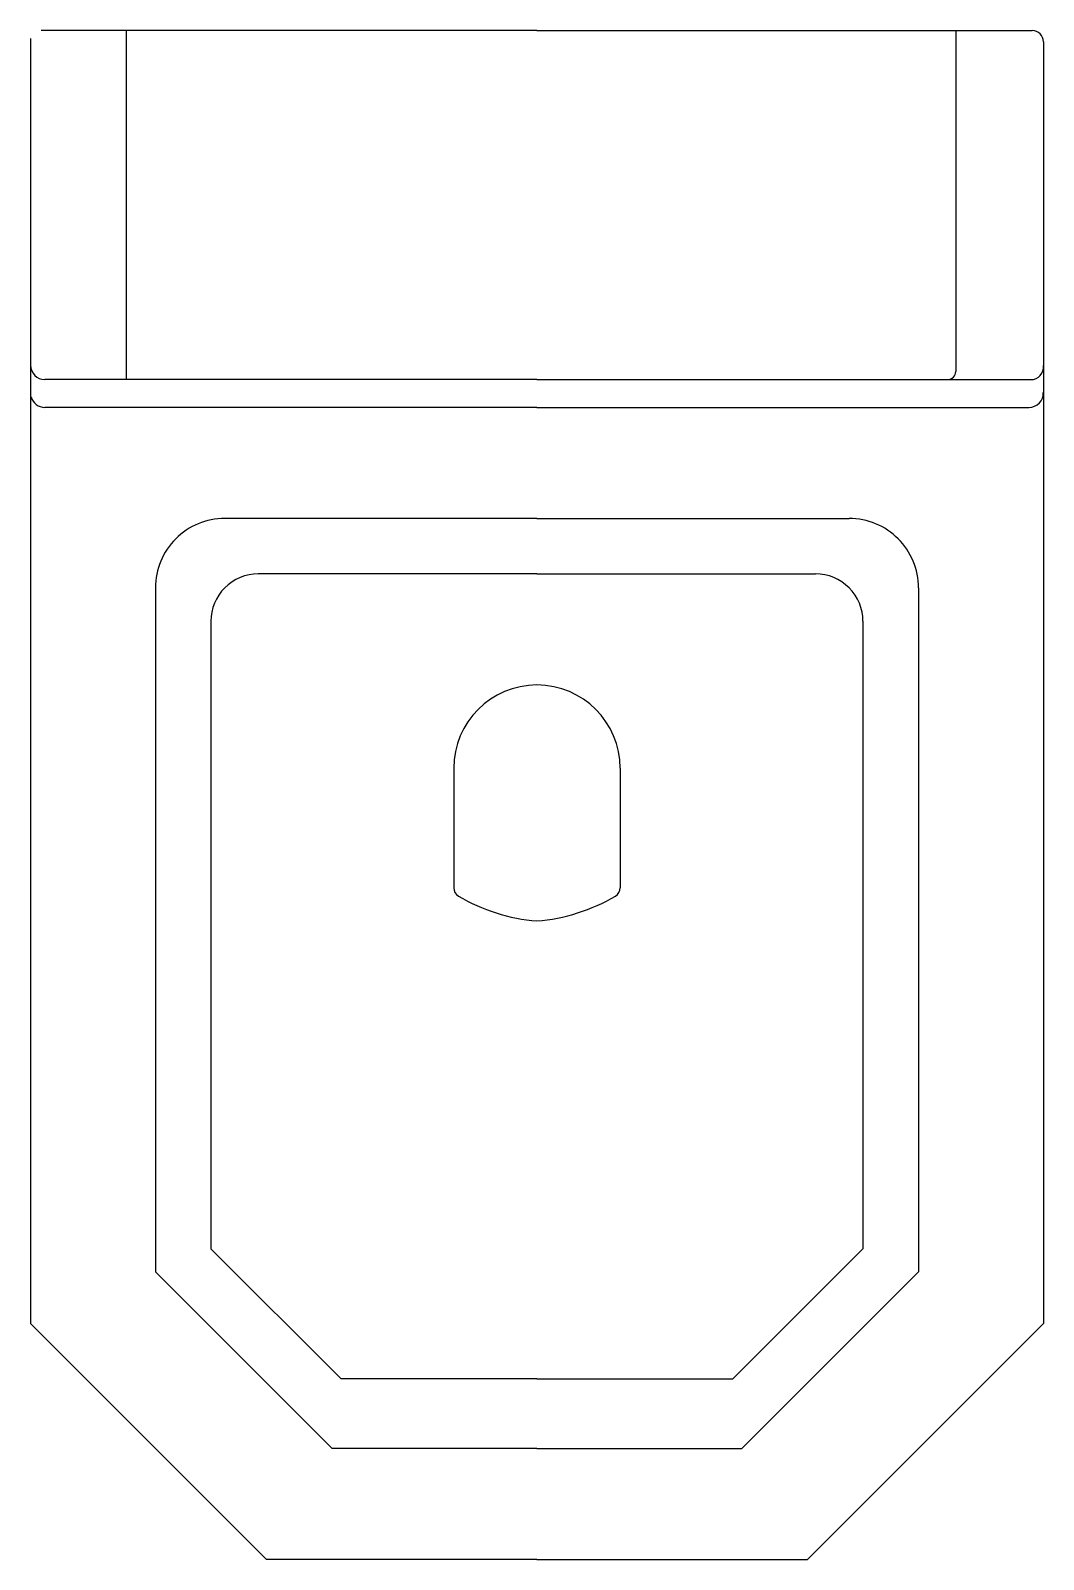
# Model space of a CAD drawing. Extents: x 2117 to 2482, y 1341 to 1892.
import ezdxf

# ---------------------------------------------------------------- set-up
doc = ezdxf.new("R2010")
doc.units = 0
doc.header["$LTSCALE"] = 50
doc.layers.add('FINA', color=6, linetype='CONTINUOUS')
doc.layers.add('GROSSA', color=3, linetype='CONTINUOUS')

msp = doc.modelspace()

# ---------------------------------------------------------------- linework, layer by layer
at = {"layer": 'FINA', "color": 0, "linetype": 'CONTINUOUS'}
for p, q in [((2299.08, 1716.42), (2186.58, 1716.42)), ((2299.08, 1716.42), (2411.58, 1716.42)), ((2161.58, 1691.42), (2161.58, 1445.06)), ((2436.58, 1691.42), (2436.58, 1445.06)), ((2269.08, 1626.42), (2269.08, 1583.33)), ((2329.08, 1626.42), (2329.08, 1583.33)), ((2225.22, 1381.42), (2161.58, 1445.06)), ((2372.94, 1381.42), (2436.58, 1445.06)), ((2299.08, 1381.42), (2225.22, 1381.42)), ((2299.08, 1381.42), (2372.94, 1381.42))]:
    msp.add_line(p, q, dxfattribs=at)
for centre, radius, start, end in [((2186.58, 1691.42), 25, 89.9998, 180.0002), ((2411.58, 1691.42), 25, 359.9998, 90.0002), ((2299.08, 1626.42), 30, 90, 180), ((2299.08, 1626.42), 30, 0, 90), ((2304.37, 1637.28), 66.07, 239.4199, 265.4102), ((2293.79, 1637.28), 66.07, 274.5898, 300.5801)]:
    msp.add_arc(centre, radius, start, end, dxfattribs=at)
at = {"layer": 'GROSSA', "color": 0, "linetype": 'CONTINUOUS'}
for p, q in [((2116.58, 1889.31), (2116.58, 1426.42)), ((2164.29, 1892.16), (2120.45, 1892.16)), ((2151.03, 1892.16), (2151.03, 1766.42)), ((2299.08, 1892.16), (2164.29, 1892.16)), ((2298.98, 1892.16), (2477.58, 1892.16)), ((2450.03, 1892.16), (2450.03, 1769.39)), ((2481.58, 1888.16), (2481.58, 1426.42)), ((2116.58, 1771.58), (2116.58, 1766.58)), ((2299.08, 1766.42), (2121.74, 1766.42)), ((2299.08, 1766.42), (2477.1, 1766.42)), ((2299.08, 1756.42), (2121.74, 1756.42)), ((2299.08, 1756.42), (2476.42, 1756.42)), ((2299.08, 1696.42), (2198.65, 1696.42)), ((2299.08, 1696.42), (2399.51, 1696.42)), ((2181.58, 1679.35), (2181.58, 1453.34)), ((2416.58, 1679.35), (2416.58, 1453.34)), ((2228.5, 1406.42), (2181.58, 1453.34)), ((2369.66, 1406.42), (2416.58, 1453.34)), ((2201.58, 1341.42), (2116.58, 1426.42)), ((2396.58, 1341.42), (2481.58, 1426.42)), ((2299.08, 1406.42), (2228.5, 1406.42)), ((2299.08, 1406.42), (2369.66, 1406.42)), ((2299.08, 1341.42), (2201.58, 1341.42)), ((2299.08, 1341.42), (2396.58, 1341.42))]:
    msp.add_line(p, q, dxfattribs=at)
for centre, radius, start, end in [((2477.58, 1888.16), 4, 0, 90), ((2121.74, 1771.58), 5.16, 180, 270), ((2447.06, 1769.39), 2.97, 270.0001, 359.9999), ((2477.1, 1770.93), 4.52, 270.0013, 7.1991), ((2121.74, 1761.58), 5.16, 195.8096, 270.0012), ((2476.42, 1761.58), 5.16, 269.9988, 2.1934), ((2198.65, 1679.35), 17.07, 89.9999, 180.0001), ((2399.51, 1679.35), 17.07, 359.9999, 90.0001), ((2272.48, 1583.33), 3.4, 180, 239.4195), ((2325.68, 1583.33), 3.4, 300.5805, 360)]:
    msp.add_arc(centre, radius, start, end, dxfattribs=at)

doc.saveas('drawing.dxf')
